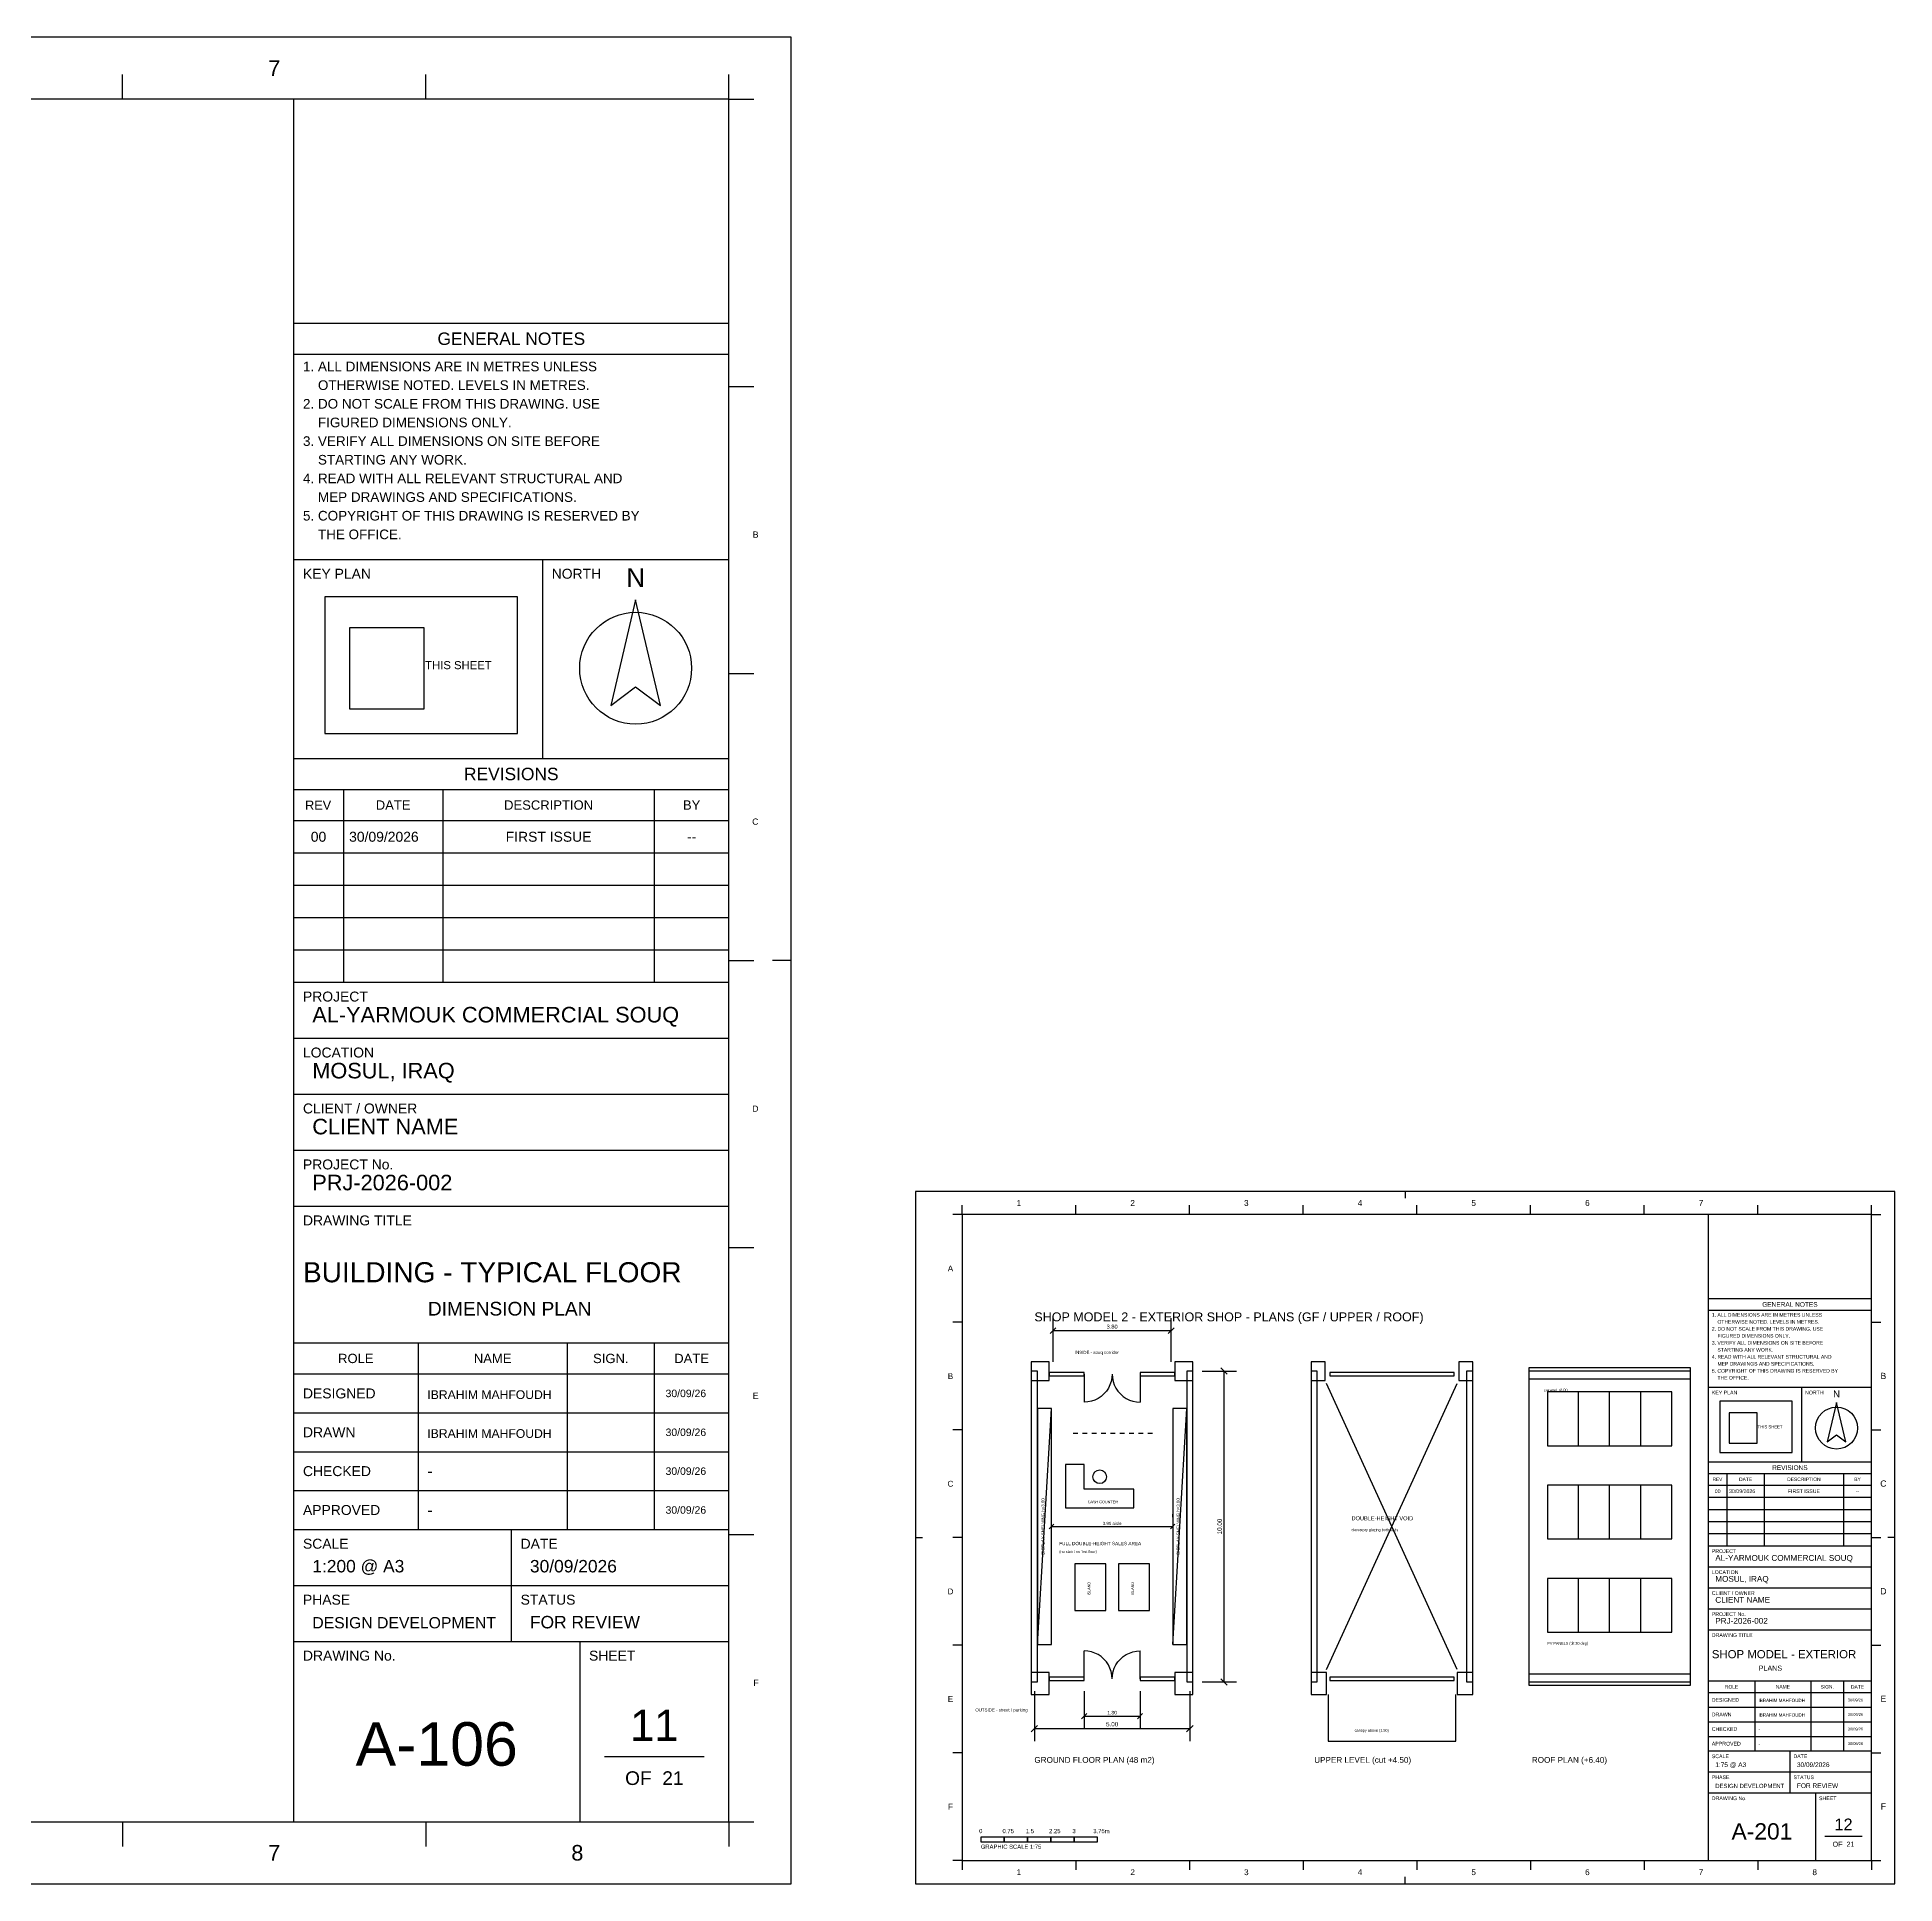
# Model space of a CAD drawing. Header units: metres. Extents: x 0 to 3661, y -5 to 371.
# Drawn here: x 2919.8 to 2979.5, y 0 to 59.4 of the extents above; entities that cross this region are included whole.
import ezdxf
from ezdxf.enums import TextEntityAlignment as Align

# ---------------------------------------------------------------- set-up
doc = ezdxf.new("R2010")
doc.units = ezdxf.units.M
doc.header["$MEASUREMENT"] = 0
for name, color, linetype in [('A-DOOR', 4, 'Continuous'), ('A-FURN', 32, 'Continuous'), ('A-GLAZ', 4, 'Continuous'), ('A-HATCH', 8, 'Continuous'), ('A-SLAB', 9, 'Continuous'), ('A-VOID', 6, 'Continuous'), ('A-WALL', 7, 'Continuous'), ('A3_FRAME', 7, 'Continuous'), ('A3_SHEET', 7, 'Continuous'), ('DIM', 1, 'Continuous'), ('F-PV', 5, 'Continuous'), ('SUB', 5, 'Continuous'), ('TB_FIELDS', 7, 'Continuous'), ('TB_HEADINGS', 7, 'Continuous'), ('TB_LABELS', 7, 'Continuous'), ('TB_LINES_THICK', 7, 'Continuous'), ('TB_LINES_THIN', 7, 'Continuous'), ('TB_SYMBOLS', 7, 'Continuous'), ('TEXT', 7, 'Continuous'), ('TITLE', 1, 'Continuous')]:
    doc.layers.add(name, color=color, linetype=linetype)
doc.styles.get("Standard").update_dxf_attribs({"font": 'arial.ttf'})

msp = doc.modelspace()

# ---------------------------------------------------------------- linework, layer by layer
at = {"layer": 'A-DOOR'}
for p, q in [((2953.425, 16.393), (2953.425, 15.493)), ((2955.225, 16.393), (2955.225, 15.493)), ((2953.425, 6.593), (2953.425, 7.494)), ((2955.225, 6.593), (2955.225, 7.494))]:
    msp.add_line(p, q, dxfattribs=at)
for points in [[(2954.325, 16.393), (2954.317, 16.276), (2954.294, 16.161), (2954.256, 16.049), (2954.204, 15.944), (2954.139, 15.846), (2954.061, 15.757), (2953.973, 15.68), (2953.875, 15.614), (2953.769, 15.562), (2953.658, 15.524), (2953.543, 15.501), (2953.425, 15.493)], [(2954.325, 16.393), (2954.333, 16.276), (2954.356, 16.161), (2954.394, 16.049), (2954.446, 15.944), (2954.511, 15.846), (2954.589, 15.757), (2954.677, 15.68), (2954.775, 15.614), (2954.881, 15.562), (2954.992, 15.524), (2955.108, 15.501), (2955.225, 15.493)], [(2954.325, 6.593), (2954.317, 6.711), (2954.294, 6.826), (2954.256, 6.938), (2954.204, 7.043), (2954.139, 7.141), (2954.061, 7.23), (2953.973, 7.308), (2953.875, 7.373), (2953.769, 7.425), (2953.658, 7.463), (2953.543, 7.486), (2953.425, 7.494)], [(2954.325, 6.593), (2954.333, 6.711), (2954.356, 6.826), (2954.394, 6.938), (2954.446, 7.043), (2954.511, 7.141), (2954.589, 7.23), (2954.677, 7.308), (2954.775, 7.373), (2954.881, 7.425), (2954.992, 7.463), (2955.108, 7.486), (2955.225, 7.494)]]:
    msp.add_lwpolyline(points, dxfattribs=at)
at = {"layer": 'A-FURN'}
for p, q in [((2951.925, 7.694), (2952.375, 15.293)), ((2956.275, 7.694), (2956.725, 15.293))]:
    msp.add_line(p, q, dxfattribs=at)
for points in [[(2951.925, 7.694), (2952.375, 7.694), (2952.375, 15.293), (2951.925, 15.293)], [(2956.275, 7.694), (2956.725, 7.694), (2956.725, 15.293), (2956.275, 15.293)], [(2952.825, 12.094), (2955.025, 12.094), (2955.025, 12.694), (2953.425, 12.694), (2953.425, 13.493), (2952.825, 13.493)], [(2953.125, 8.793), (2954.125, 8.793), (2954.125, 10.293), (2953.125, 10.293)], [(2954.525, 8.793), (2955.525, 8.793), (2955.525, 10.293), (2954.525, 10.293)]]:
    msp.add_lwpolyline(points, close=True, dxfattribs=at)
msp.add_circle((2953.925, 13.094), 0.22, dxfattribs=at)
at = {"layer": 'A-GLAZ'}
for points in [[(2952.305, 16.343), (2953.425, 16.343), (2953.425, 16.444), (2952.305, 16.444)], [(2955.225, 16.343), (2956.345, 16.343), (2956.345, 16.444), (2955.225, 16.444)], [(2961.325, 16.343), (2965.325, 16.343), (2965.325, 16.444), (2961.325, 16.444)], [(2952.305, 6.543), (2953.425, 6.543), (2953.425, 6.644), (2952.305, 6.644)], [(2955.225, 6.543), (2956.345, 6.543), (2956.345, 6.644), (2955.225, 6.644)], [(2961.325, 6.543), (2965.325, 6.543), (2965.325, 6.644), (2961.325, 6.644)]]:
    msp.add_lwpolyline(points, close=True, dxfattribs=at)
at = {"layer": 'A-HATCH'}
msp.add_lwpolyline([(2961.275, 6.093), (2961.275, 4.593), (2965.375, 4.593), (2965.375, 6.093)], dxfattribs=at)
at = {"layer": 'A-SLAB'}
msp.add_lwpolyline([(2967.725, 6.494), (2972.925, 6.494), (2972.925, 16.494), (2967.725, 16.494)], close=True, dxfattribs=at)
at = {"layer": 'A-VOID'}
for p, q in [((2953.075, 14.493), (2953.225, 14.493)), ((2953.375, 14.493), (2953.525, 14.493)), ((2953.675, 14.493), (2953.825, 14.493)), ((2953.975, 14.493), (2954.125, 14.493)), ((2954.275, 14.493), (2954.425, 14.493)), ((2954.575, 14.493), (2954.725, 14.493)), ((2954.875, 14.493), (2955.025, 14.493)), ((2955.175, 14.493), (2955.325, 14.493)), ((2955.475, 14.493), (2955.625, 14.493))]:
    msp.add_line(p, q, dxfattribs=at)
for points in [[(2961.225, 6.894), (2965.425, 16.093)], [(2965.425, 6.894), (2961.225, 16.093)]]:
    msp.add_lwpolyline(points, dxfattribs=at)
at = {"layer": 'A-WALL'}
for points in [[(2951.725, 16.194), (2952.305, 16.194), (2952.305, 16.794), (2951.725, 16.794)], [(2956.345, 16.194), (2956.925, 16.194), (2956.925, 16.794), (2956.345, 16.794)], [(2960.725, 16.194), (2961.175, 16.194), (2961.175, 16.794), (2960.725, 16.794)], [(2965.475, 16.194), (2965.925, 16.194), (2965.925, 16.794), (2965.475, 16.794)], [(2951.725, 6.494), (2951.925, 6.494), (2951.925, 16.494), (2951.725, 16.494)], [(2956.725, 6.494), (2956.925, 6.494), (2956.925, 16.494), (2956.725, 16.494)], [(2960.725, 6.494), (2960.925, 6.494), (2960.925, 16.494), (2960.725, 16.494)], [(2965.725, 6.494), (2965.925, 6.494), (2965.925, 16.494), (2965.725, 16.494)], [(2967.725, 16.244), (2972.925, 16.244), (2972.925, 16.593), (2967.725, 16.593)], [(2951.725, 6.093), (2952.305, 6.093), (2952.305, 6.793), (2951.725, 6.793)], [(2956.345, 6.093), (2956.925, 6.093), (2956.925, 6.793), (2956.345, 6.793)], [(2960.725, 6.093), (2961.225, 6.093), (2961.225, 6.793), (2960.725, 6.793)], [(2965.425, 6.093), (2965.925, 6.093), (2965.925, 6.793), (2965.425, 6.793)], [(2967.725, 6.394), (2972.925, 6.394), (2972.925, 6.744), (2967.725, 6.744)]]:
    msp.add_lwpolyline(points, close=True, dxfattribs=at)
at = {"layer": 'A3_FRAME'}
for p, q in [((2944, 29.7), (2943.4, 29.7)), ((2963.75, 22.275), (2963.75, 22.05)), ((2948, 11.137), (2948.225, 11.137)), ((2979.5, 11.137), (2979.275, 11.137)), ((2963.75, 0), (2963.75, 0.225))]:
    msp.add_line(p, q, dxfattribs=at)
for points in [[(2864, 2), (2942, 2), (2942, 57.4), (2864, 57.4)], [(2928, 2), (2942, 2), (2942, 57.4), (2928, 57.4)], [(2949.5, 0.75), (2978.75, 0.75), (2978.75, 21.525), (2949.5, 21.525)], [(2973.5, 0.75), (2978.75, 0.75), (2978.75, 21.525), (2973.5, 21.525)]]:
    msp.add_lwpolyline(points, close=True, dxfattribs=at)
at = {"layer": 'A3_SHEET'}
for points in [[(2860, 0), (2944, 0), (2944, 59.4), (2860, 59.4)], [(2948, 0), (2979.5, 0), (2979.5, 22.275), (2948, 22.275)]]:
    msp.add_lwpolyline(points, close=True, dxfattribs=at)
at = {"layer": 'DIM'}
for p, q in [((2952.425, 16.794), (2952.425, 18.194)), ((2956.225, 16.794), (2956.225, 18.194)), ((2952.332, 17.701), (2952.518, 17.886)), ((2952.425, 17.794), (2956.225, 17.794)), ((2956.132, 17.701), (2956.318, 17.886)), ((2957.225, 16.494), (2958.325, 16.494)), ((2958.028, 16.391), (2957.822, 16.596)), ((2957.925, 6.494), (2957.925, 16.494)), ((2952.303, 11.421), (2952.447, 11.566)), ((2952.375, 11.793), (2952.375, 11.893)), ((2952.375, 11.493), (2956.275, 11.493)), ((2956.203, 11.421), (2956.347, 11.566)), ((2956.275, 11.793), (2956.275, 11.893)), ((2958.028, 6.391), (2957.822, 6.596)), ((2951.825, 6.194), (2951.825, 4.593)), ((2953.425, 6.194), (2953.425, 4.994)), ((2955.225, 6.194), (2955.225, 4.994)), ((2956.825, 6.194), (2956.825, 4.593)), ((2957.225, 6.494), (2958.325, 6.494)), ((2953.343, 5.311), (2953.507, 5.476)), ((2953.425, 5.394), (2955.225, 5.394)), ((2955.143, 5.311), (2955.307, 5.476)), ((2951.722, 4.891), (2951.928, 5.096)), ((2951.825, 4.994), (2956.825, 4.994)), ((2956.722, 4.891), (2956.928, 5.096))]:
    msp.add_line(p, q, dxfattribs=at)
at = {"layer": 'F-PV'}
for p, q in [((2969.325, 14.094), (2969.325, 15.823)), ((2970.325, 14.094), (2970.325, 15.823)), ((2971.325, 14.094), (2971.325, 15.823)), ((2969.325, 11.094), (2969.325, 12.823)), ((2970.325, 11.094), (2970.325, 12.823)), ((2971.325, 11.094), (2971.325, 12.823)), ((2969.325, 8.094), (2969.325, 9.823)), ((2970.325, 8.094), (2970.325, 9.823)), ((2971.325, 8.094), (2971.325, 9.823))]:
    msp.add_line(p, q, dxfattribs=at)
for points in [[(2968.325, 14.094), (2972.325, 14.094), (2972.325, 15.823), (2968.325, 15.823)], [(2968.325, 11.094), (2972.325, 11.094), (2972.325, 12.823), (2968.325, 12.823)], [(2968.325, 8.094), (2972.325, 8.094), (2972.325, 9.823), (2968.325, 9.823)]]:
    msp.add_lwpolyline(points, close=True, dxfattribs=at)
at = {"layer": 'TB_LINES_THICK'}
for p, q in [((2928, 50.2), (2942, 50.2)), ((2928, 42.6), (2942, 42.6)), ((2928, 36.2), (2942, 36.2)), ((2928, 29), (2942, 29)), ((2928, 21.8), (2942, 21.8)), ((2973.5, 18.825), (2978.75, 18.825)), ((2928, 17.4), (2942, 17.4)), ((2973.5, 15.975), (2978.75, 15.975)), ((2973.5, 13.575), (2978.75, 13.575)), ((2928, 11.4), (2942, 11.4)), ((2973.5, 10.875), (2978.75, 10.875)), ((2928, 7.8), (2942, 7.8)), ((2973.5, 8.175), (2978.75, 8.175)), ((2973.5, 6.525), (2978.75, 6.525)), ((2973.5, 4.275), (2978.75, 4.275)), ((2973.5, 2.925), (2978.75, 2.925))]:
    msp.add_line(p, q, dxfattribs=at)
at = {"layer": 'TB_LINES_THIN'}
for p, q in [((2922.5, 57.4), (2922.5, 58.2)), ((2932.25, 57.4), (2932.25, 58.2)), ((2942, 57.4), (2942, 58.2)), ((2942, 57.4), (2942.8, 57.4)), ((2928, 49.2), (2942, 49.2)), ((2942, 48.167), (2942.8, 48.167)), ((2936, 42.6), (2936, 36.2)), ((2942, 38.933), (2942.8, 38.933)), ((2928, 35.2), (2942, 35.2)), ((2929.6, 35.2), (2929.6, 29)), ((2932.8, 35.2), (2932.8, 29)), ((2939.6, 35.2), (2939.6, 29)), ((2928, 34.2), (2942, 34.2)), ((2928, 33.16), (2942, 33.16)), ((2928, 32.12), (2942, 32.12)), ((2928, 31.08), (2942, 31.08)), ((2928, 30.04), (2942, 30.04)), ((2942, 29.7), (2942.8, 29.7)), ((2928, 27.2), (2942, 27.2)), ((2928, 25.4), (2942, 25.4)), ((2928, 23.6), (2942, 23.6)), ((2949.5, 21.525), (2949.2, 21.525)), ((2949.5, 21.525), (2949.5, 21.825)), ((2953.156, 21.525), (2953.156, 21.825)), ((2956.812, 21.525), (2956.812, 21.825)), ((2960.469, 21.525), (2960.469, 21.825)), ((2964.125, 21.525), (2964.125, 21.825)), ((2967.781, 21.525), (2967.781, 21.825)), ((2971.438, 21.525), (2971.438, 21.825)), ((2975.094, 21.525), (2975.094, 21.825)), ((2978.75, 21.525), (2978.75, 21.825)), ((2978.75, 21.525), (2979.05, 21.525)), ((2942, 20.467), (2942.8, 20.467)), ((2949.5, 18.062), (2949.2, 18.062)), ((2973.5, 18.45), (2978.75, 18.45)), ((2978.75, 18.062), (2979.05, 18.062)), ((2932, 17.4), (2932, 11.4)), ((2936.8, 17.4), (2936.8, 11.4)), ((2939.6, 17.4), (2939.6, 11.4)), ((2928, 16.4), (2942, 16.4)), ((2976.5, 15.975), (2976.5, 13.575)), ((2928, 15.15), (2942, 15.15)), ((2949.5, 14.6), (2949.2, 14.6)), ((2978.75, 14.6), (2979.05, 14.6)), ((2928, 13.9), (2942, 13.9)), ((2973.5, 13.2), (2978.75, 13.2)), ((2974.1, 13.2), (2974.1, 10.875)), ((2975.3, 13.2), (2975.3, 10.875)), ((2977.85, 13.2), (2977.85, 10.875)), ((2928, 12.65), (2942, 12.65)), ((2973.5, 12.825), (2978.75, 12.825)), ((2973.5, 12.435), (2978.75, 12.435)), ((2973.5, 12.045), (2978.75, 12.045)), ((2935, 11.4), (2935, 7.8)), ((2973.5, 11.655), (2978.75, 11.655)), ((2942, 11.233), (2942.8, 11.233)), ((2949.5, 11.137), (2949.2, 11.137)), ((2973.5, 11.265), (2978.75, 11.265)), ((2978.75, 11.137), (2979.05, 11.137)), ((2973.5, 10.2), (2978.75, 10.2)), ((2928, 9.6), (2942, 9.6)), ((2973.5, 9.525), (2978.75, 9.525)), ((2973.5, 8.85), (2978.75, 8.85)), ((2937.2, 7.8), (2937.2, 2)), ((2949.5, 7.675), (2949.2, 7.675)), ((2978.75, 7.675), (2979.05, 7.675)), ((2973.5, 6.15), (2978.75, 6.15)), ((2975, 6.525), (2975, 4.275)), ((2976.8, 6.525), (2976.8, 4.275)), ((2977.85, 6.525), (2977.85, 4.275)), ((2973.5, 5.681), (2978.75, 5.681)), ((2973.5, 5.213), (2978.75, 5.213)), ((2949.5, 4.213), (2949.2, 4.213)), ((2973.5, 4.744), (2978.75, 4.744)), ((2976.125, 4.275), (2976.125, 2.925)), ((2978.75, 4.213), (2979.05, 4.213)), ((2938, 4.1), (2941.2, 4.1)), ((2973.5, 3.6), (2978.75, 3.6)), ((2976.95, 2.925), (2976.95, 0.75)), ((2922.5, 2), (2922.5, 1.2)), ((2932.25, 2), (2932.25, 1.2)), ((2942, 2), (2942, 1.2)), ((2942, 2), (2942.8, 2)), ((2977.25, 1.538), (2978.45, 1.538)), ((2949.5, 0.75), (2949.2, 0.75)), ((2949.5, 0.75), (2949.5, 0.45)), ((2953.156, 0.75), (2953.156, 0.45)), ((2956.812, 0.75), (2956.812, 0.45)), ((2960.469, 0.75), (2960.469, 0.45)), ((2964.125, 0.75), (2964.125, 0.45)), ((2967.781, 0.75), (2967.781, 0.45)), ((2971.438, 0.75), (2971.438, 0.45)), ((2975.094, 0.75), (2975.094, 0.45)), ((2978.75, 0.75), (2978.75, 0.45)), ((2978.75, 0.75), (2979.05, 0.75))]:
    msp.add_line(p, q, dxfattribs=at)
for points in [[(2929, 37), (2935.2, 37), (2935.2, 41.4), (2929, 41.4)], [(2929.8, 37.8), (2932.2, 37.8), (2932.2, 40.4), (2929.8, 40.4)], [(2973.875, 13.875), (2976.2, 13.875), (2976.2, 15.525), (2973.875, 15.525)], [(2974.175, 14.175), (2975.075, 14.175), (2975.075, 15.15), (2974.175, 15.15)]]:
    msp.add_lwpolyline(points, close=True, dxfattribs=at)
at = {"layer": 'TB_SYMBOLS'}
for points in [[(2939, 41.3), (2938.2, 37.9), (2939, 38.5), (2939.8, 37.9)], [(2977.625, 15.488), (2977.325, 14.213), (2977.625, 14.438), (2977.925, 14.213)], [(2950.1, 1.35), (2950.85, 1.35), (2950.85, 1.5), (2950.1, 1.5)], [(2950.85, 1.35), (2951.6, 1.35), (2951.6, 1.5), (2950.85, 1.5)], [(2951.6, 1.35), (2952.35, 1.35), (2952.35, 1.5), (2951.6, 1.5)], [(2952.35, 1.35), (2953.1, 1.35), (2953.1, 1.5), (2952.35, 1.5)], [(2953.1, 1.35), (2953.85, 1.35), (2953.85, 1.5), (2953.1, 1.5)]]:
    msp.add_lwpolyline(points, close=True, dxfattribs=at)
for centre, radius in [((2939, 39.1), 1.8), ((2977.625, 14.662), 0.675)]:
    msp.add_circle(centre, radius, dxfattribs=at)

# ---------------------------------------------------------------- texts
at = {"layer": 'A-VOID'}
for s, height, p in [('clerestory glazing both ends', 0.0864, (2962.025, 11.344)), ('DOUBLE-HEIGHT VOID', 0.1296, (2962.025, 11.694))]:
    msp.add_text(s, height=height, dxfattribs=at).set_placement(p)
at = {"layer": 'DIM'}
for s, height, p in [('3.80', 0.1296, (2954.325, 17.857)), ('3.90 aisle', 0.1008, (2954.325, 11.543)), ('1.80', 0.1152, (2954.325, 5.449)), ('5.00', 0.144, (2954.325, 5.064))]:
    msp.add_text(s, height=height, dxfattribs=at).set_placement(p, align=Align.CENTER)
msp.add_text('10.00', height=0.144, rotation=90, dxfattribs=at).set_placement((2957.855, 11.493), align=Align.CENTER)
at = {"layer": 'SUB'}
for s, height, p in [('INSIDE - souq corridor', 0.1008, (2953.125, 17.044)), ('FULL DOUBLE-HEIGHT SALES AREA', 0.108, (2952.625, 10.893)), ('(no stair / no first floor)', 0.0864, (2952.625, 10.643)), ('OUTSIDE - street / parking', 0.1008, (2949.925, 5.543))]:
    msp.add_text(s, height=height, dxfattribs=at).set_placement(p)
at = {"layer": 'TB_FIELDS'}
for s, height, p in [('1. ALL DIMENSIONS ARE IN METRES UNLESS', 0.31, (2928.3, 48.652)), ('    OTHERWISE NOTED. LEVELS IN METRES.', 0.31, (2928.3, 48.052)), ('2. DO NOT SCALE FROM THIS DRAWING. USE', 0.31, (2928.3, 47.452)), ('    FIGURED DIMENSIONS ONLY.', 0.31, (2928.3, 46.852)), ('3. VERIFY ALL DIMENSIONS ON SITE BEFORE', 0.31, (2928.3, 46.252)), ('    STARTING ANY WORK.', 0.31, (2928.3, 45.652)), ('4. READ WITH ALL RELEVANT STRUCTURAL AND', 0.31, (2928.3, 45.052)), ('    MEP DRAWINGS AND SPECIFICATIONS.', 0.31, (2928.3, 44.452)), ('5. COPYRIGHT OF THIS DRAWING IS RESERVED BY', 0.31, (2928.3, 43.852)), ('    THE OFFICE.', 0.31, (2928.3, 43.252)), ('00', 0.32, (2928.551, 33.52)), ('30/09/2026', 0.32, (2929.784, 33.52)), ('FIRST ISSUE', 0.32, (2934.821, 33.52)), ('--', 0.32, (2940.651, 33.52)), ('AL-YARMOUK COMMERCIAL SOUQ', 0.5, (2928.6, 27.708)), ('MOSUL, IRAQ', 0.5, (2928.6, 25.908)), ('CLIENT NAME', 0.5, (2928.6, 24.108)), ('PRJ-2026-002', 0.5, (2928.6, 22.308)), ('DIMENSION PLAN', 0.44, (2932.318, 18.28)), ('1. ALL DIMENSIONS ARE IN METRES UNLESS', 0.1162, (2973.613, 18.244)), ('    OTHERWISE NOTED. LEVELS IN METRES.', 0.1162, (2973.613, 18.019)), ('3. VERIFY ALL DIMENSIONS ON SITE BEFORE', 0.1162, (2973.613, 17.344)), ('2. DO NOT SCALE FROM THIS DRAWING. USE', 0.1162, (2973.613, 17.794)), ('    FIGURED DIMENSIONS ONLY.', 0.1162, (2973.613, 17.569)), ('4. READ WITH ALL RELEVANT STRUCTURAL AND', 0.1162, (2973.613, 16.894)), ('    STARTING ANY WORK.', 0.1162, (2973.613, 17.119)), ('    MEP DRAWINGS AND SPECIFICATIONS.', 0.1162, (2973.613, 16.669)), ('5. COPYRIGHT OF THIS DRAWING IS RESERVED BY', 0.1162, (2973.613, 16.444)), ('    THE OFFICE.', 0.1162, (2973.613, 16.219)), ('IBRAHIM MAHFOUDH', 0.2799, (2932.3, 15.595)), ('30/09/26', 0.24, (2939.962, 15.655)), ('IBRAHIM MAHFOUDH', 0.2799, (2932.3, 14.345)), ('30/09/26', 0.24, (2939.962, 14.405)), ('-', 0.36, (2932.3, 13.095)), ('30/09/26', 0.24, (2939.962, 13.155)), ('00', 0.12, (2973.707, 12.57)), ('30/09/2026', 0.12, (2974.169, 12.57)), ('FIRST ISSUE', 0.12, (2976.058, 12.57)), ('--', 0.12, (2978.244, 12.57)), ('-', 0.36, (2932.3, 11.845)), ('30/09/26', 0.24, (2939.962, 11.905)), ('1:200 @ A3', 0.4, (2928.6, 10.018)), ('30/09/2026', 0.4, (2935.6, 10.018)), ('AL-YARMOUK COMMERCIAL SOUQ', 0.1875, (2973.725, 10.39)), ('MOSUL, IRAQ', 0.1875, (2973.725, 9.716)), ('CLIENT NAME', 0.1875, (2973.725, 9.04)), ('DESIGN DEVELOPMENT', 0.3625, (2928.6, 8.218)), ('FOR REVIEW', 0.4, (2935.6, 8.218)), ('PRJ-2026-002', 0.1875, (2973.725, 8.366)), ('PLANS', 0.165, (2975.119, 6.855)), ('IBRAHIM MAHFOUDH', 0.1049, (2975.113, 5.848)), ('IBRAHIM MAHFOUDH', 0.1049, (2975.113, 5.379)), ('30/09/26', 0.09, (2977.986, 5.871)), ('30/09/26', 0.09, (2977.986, 5.402)), ('-', 0.135, (2975.113, 4.911)), ('30/09/26', 0.09, (2977.986, 4.933)), ('-', 0.135, (2975.113, 4.442)), ('30/09/26', 0.09, (2977.986, 4.464)), ('OF  21', 0.44, (2938.661, 3.18)), ('1:75 @ A3', 0.15, (2973.725, 3.757)), ('30/09/2026', 0.15, (2976.35, 3.757)), ('DESIGN DEVELOPMENT', 0.136, (2973.725, 3.082)), ('FOR REVIEW', 0.15, (2976.35, 3.082)), ('OF  21', 0.165, (2977.498, 1.192))]:
    msp.add_text(s, height=height, dxfattribs=at).set_placement(p)
at = {"layer": 'TB_HEADINGS'}
for s, height, p in [('GENERAL NOTES', 0.4, (2932.625, 49.5)), ('REVISIONS', 0.4, (2933.478, 35.5)), ('BUILDING - TYPICAL FLOOR', 0.6456, (2928.3, 19.35)), ('GENERAL NOTES', 0.15, (2975.234, 18.562)), ('REVISIONS', 0.15, (2975.554, 13.312)), ('SHOP MODEL - EXTERIOR', 0.2625, (2973.613, 7.256)), ('11', 1, (2938.823, 4.6)), ('A-106', 1.4, (2929.992, 3.8)), ('A-201', 0.525, (2974.247, 1.425)), ('12', 0.375, (2977.559, 1.725))]:
    msp.add_text(s, height=height, dxfattribs=at).set_placement(p)
at = {"layer": 'TB_LABELS'}
for s, height, p in [('7', 0.5, (2927.181, 58.15)), ('B', 0.2, (2942.767, 43.3)), ('KEY PLAN', 0.32, (2928.3, 41.98)), ('NORTH', 0.32, (2936.3, 41.98)), ('THIS SHEET', 0.26, (2932.23, 39.07)), ('REV', 0.2915, (2928.369, 34.55)), ('DATE', 0.3, (2930.641, 34.55)), ('DESCRIPTION', 0.3, (2934.768, 34.55)), ('BY', 0.3, (2940.521, 34.55)), ('C', 0.2, (2942.748, 34.067)), ('PROJECT', 0.32, (2928.3, 28.38)), ('LOCATION', 0.32, (2928.3, 26.58)), ('CLIENT / OWNER', 0.32, (2928.3, 24.78)), ('D', 0.2, (2942.748, 24.833)), ('PROJECT No.', 0.32, (2928.3, 22.98)), ('1', 0.188, (2951.255, 21.806)), ('2', 0.188, (2954.912, 21.806)), ('3', 0.188, (2958.568, 21.806)), ('4', 0.188, (2962.224, 21.806)), ('5', 0.188, (2965.88, 21.806)), ('6', 0.188, (2969.537, 21.806)), ('7', 0.188, (2973.193, 21.806)), ('DRAWING TITLE', 0.32, (2928.3, 21.18)), ('A', 0.188, (2949.038, 19.7)), ('ROLE', 0.3, (2929.429, 16.75)), ('NAME', 0.3, (2933.795, 16.75)), ('SIGN.', 0.3, (2937.63, 16.75)), ('DATE', 0.3, (2940.241, 16.75)), ('B', 0.188, (2949.038, 16.238)), ('B', 0.2, (2979.038, 16.238)), ('DESIGNED', 0.32, (2928.3, 15.615)), ('E', 0.2, (2942.767, 15.6)), ('KEY PLAN', 0.12, (2973.613, 15.742)), ('NORTH', 0.12, (2976.613, 15.742)), ('DRAWN', 0.32, (2928.3, 14.365)), ('THIS SHEET', 0.0975, (2975.086, 14.651)), ('CHECKED', 0.32, (2928.3, 13.115)), ('C', 0.188, (2949.03, 12.775)), ('REV', 0.1093, (2973.638, 12.956)), ('DATE', 0.1125, (2974.49, 12.956)), ('DESCRIPTION', 0.1125, (2976.038, 12.956)), ('BY', 0.1125, (2978.195, 12.956)), ('C', 0.2, (2979.03, 12.775)), ('APPROVED', 0.32, (2928.3, 11.865)), ('SCALE', 0.32, (2928.3, 10.78)), ('DATE', 0.32, (2935.3, 10.78)), ('PROJECT', 0.12, (2973.613, 10.643)), ('LOCATION', 0.12, (2973.613, 9.967)), ('PHASE', 0.32, (2928.3, 8.98)), ('STATUS', 0.32, (2935.3, 8.98)), ('D', 0.188, (2949.03, 9.312)), ('CLIENT / OWNER', 0.12, (2973.613, 9.293)), ('D', 0.2, (2979.03, 9.312)), ('PROJECT No.', 0.12, (2973.613, 8.617)), ('DRAWING TITLE', 0.12, (2973.613, 7.942)), ('DRAWING No.', 0.32, (2928.3, 7.18)), ('SHEET', 0.32, (2937.5, 7.18)), ('F', 0.2, (2942.787, 6.367)), ('E', 0.188, (2949.038, 5.85)), ('DESIGNED', 0.12, (2973.613, 5.856)), ('ROLE', 0.1125, (2974.036, 6.281)), ('NAME', 0.1125, (2975.673, 6.281)), ('SIGN.', 0.1125, (2977.111, 6.281)), ('DATE', 0.1125, (2978.09, 6.281)), ('E', 0.2, (2979.038, 5.85)), ('DRAWN', 0.12, (2973.613, 5.387)), ('CHECKED', 0.12, (2973.613, 4.918)), ('APPROVED', 0.12, (2973.613, 4.449)), ('SCALE', 0.12, (2973.613, 4.043)), ('DATE', 0.12, (2976.238, 4.043)), ('PHASE', 0.12, (2973.613, 3.368)), ('STATUS', 0.12, (2976.238, 3.368)), ('F', 0.188, (2949.045, 2.388)), ('DRAWING No.', 0.12, (2973.613, 2.692)), ('SHEET', 0.12, (2977.062, 2.692)), ('F', 0.2, (2979.045, 2.388)), ('7', 0.5, (2927.181, 0.75)), ('8', 0.5, (2936.931, 0.75)), ('0', 0.135, (2950.048, 1.63)), ('GRAPHIC SCALE 1:75', 0.135, (2950.1, 1.127)), ('0.75', 0.135, (2950.798, 1.63)), ('1.5', 0.135, (2951.548, 1.63)), ('2.25', 0.135, (2952.298, 1.63)), ('3', 0.135, (2953.048, 1.63)), ('3.75m', 0.135, (2953.719, 1.63)), ('1', 0.188, (2951.255, 0.281)), ('2', 0.188, (2954.912, 0.281)), ('3', 0.188, (2958.568, 0.281)), ('4', 0.188, (2962.224, 0.281)), ('5', 0.188, (2965.88, 0.281)), ('6', 0.188, (2969.537, 0.281)), ('7', 0.188, (2973.193, 0.281)), ('8', 0.188, (2976.849, 0.281))]:
    msp.add_text(s, height=height, dxfattribs=at).set_placement(p)
at = {"layer": 'TB_SYMBOLS'}
for height, p in [(0.6, (2938.697, 41.718)), (0.225, (2977.512, 15.644))]:
    msp.add_text('N', height=height, dxfattribs=at).set_placement(p)
at = {"layer": 'TEXT'}
for s, p in [('parapet +8.00', (2968.225, 15.844)), ('PV PANELS (tilt 30 deg)', (2968.325, 7.694)), ('canopy above (1.50)', (2962.125, 4.894))]:
    msp.add_text(s, height=0.0864, dxfattribs=at).set_placement(p)
for s, height, p in [('DISPLAY SHELVING h=3.00', 0.1008, (2952.15, 11.493)), ('DISPLAY SHELVING h=3.00', 0.1008, (2956.5, 11.493)), ('ISLAND', 0.0864, (2953.625, 9.493)), ('ISLAND', 0.0864, (2955.025, 9.493))]:
    msp.add_text(s, height=height, rotation=90, dxfattribs=at).set_placement(p, align=Align.CENTER)
msp.add_text('CASH COUNTER', height=0.0864, dxfattribs=at).set_placement((2954.025, 12.243), align=Align.CENTER)
at = {"layer": 'TITLE'}
for s, height, p in [('SHOP MODEL 2 - EXTERIOR SHOP - PLANS (GF / UPPER / ROOF)', 0.288, (2951.825, 18.093)), ('GROUND FLOOR PLAN (48 m2)', 0.1872, (2951.825, 3.893)), ('UPPER LEVEL (cut +4.50)', 0.1872, (2960.825, 3.893)), ('ROOF PLAN (+6.40)', 0.1872, (2967.825, 3.893))]:
    msp.add_text(s, height=height, dxfattribs=at).set_placement(p)

doc.saveas('drawing.dxf')
